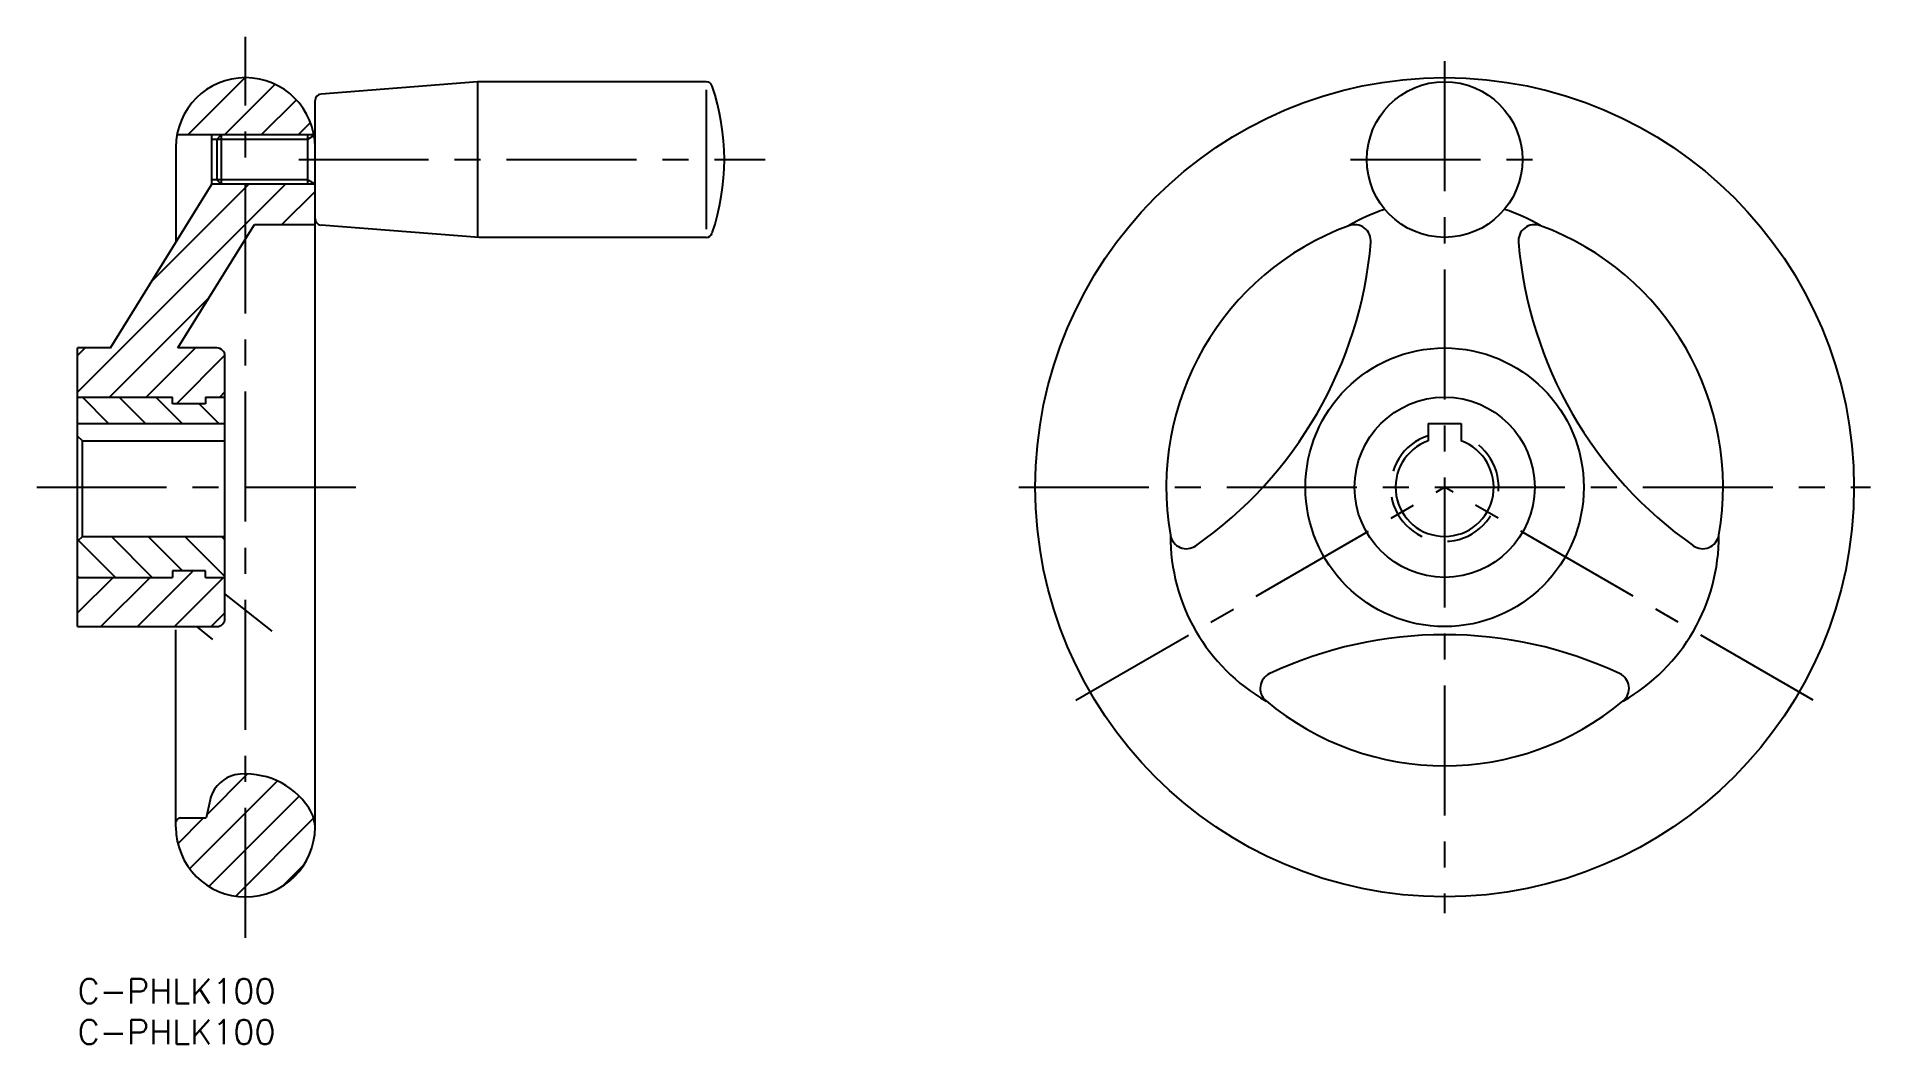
# Model space of a CAD drawing. Extents: x -5 to 219, y -8 to 115.
import ezdxf

# ---------------------------------------------------------------- set-up
doc = ezdxf.new("R2010")
doc.units = 0
doc.header["$LTSCALE"] = 0.5
doc.linetypes.add('CENTER', pattern=[50.8, 31.75, -6.35, 6.35, -6.35])
doc.linetypes.add('DASHED', pattern=[19.05, 12.7, -6.35])
for name, color, linetype in [('MSM_CENTER', 1, 'CENTER'), ('MSM_CONTINUOUS', 7, 'CONTINUOUS'), ('MSM_DASHED', 4, 'DASHED'), ('MSM_NARROW', 5, 'CONTINUOUS'), ('MSM_PART_NUMBER', 7, 'CONTINUOUS')]:
    doc.layers.add(name, color=color, linetype=linetype)
doc.styles.get("Standard").update_dxf_attribs({"font": 'txt.shx', "height": 3, "bigfont": 'bigfont.shx'})

# ---------------------------------------------------------------- blocks, each defined once
blk = doc.blocks.new('*U1')
at = {"layer": 'MSM_PART_NUMBER'}
blk.add_text('C-PHLK100', height=3, dxfattribs=at).set_placement((0, -3))
blk = doc.blocks.new('*U2')
at = {"layer": 'MSM_PART_NUMBER'}
blk.add_text('C-PHLK100', height=3, dxfattribs=at).set_placement((0, -8))

msp = doc.modelspace()

# ---------------------------------------------------------------- linework, layer by layer
at = {"layer": 'MSM_CENTER'}
for p, q in [((20.5, 5), (20.5, 115)), ((166.98, 112), (166.98, 8)), ((27, 100), (84, 100)), ((155.48, 100), (178.48, 100)), ((-5, 60), (34, 60)), ((114.98, 60), (218.98, 60)), ((121.94, 34), (166.98, 60)), ((212.01, 34), (166.98, 60))]:
    msp.add_line(p, q, dxfattribs=at)
at = {"layer": 'MSM_CONTINUOUS'}
for p, q in [((48.83, 109.5), (29.73, 108)), ((48.83, 109.5), (48.83, 90.52)), ((76.76, 109.5), (48.83, 109.5)), ((76.76, 108.5), (76.76, 91.5)), ((29, 18.5), (29, 107.2)), ((12, 101.5), (12, 89.88)), ((16.41, 103), (12.13, 103)), ((16.41, 97), (16.41, 103)), ((17, 102.46), (16.41, 102.46)), ((17, 102.46), (17.54, 103)), ((17, 102.46), (17, 97.54)), ((17.54, 103), (17.54, 97)), ((29, 103), (17.54, 103)), ((28.06, 103), (28.06, 97)), ((4.01, 77), (16.41, 97)), ((17, 97.54), (16.41, 97.54)), ((17, 97.54), (17.54, 97)), ((29, 97), (17.54, 97)), ((12.25, 77), (21.59, 92.06)), ((21.59, 92.06), (29, 92.06)), ((49.03, 90.5), (29.73, 92)), ((76.76, 90.5), (49.03, 90.5)), ((0, 43), (0, 77)), ((4.01, 77), (0, 77)), ((17, 77), (12.25, 77)), ((18, 44), (18, 76)), ((0, 71), (11.6, 71)), ((11.6, 70.2), (11.6, 71)), ((15.6, 70.2), (11.6, 70.2)), ((15.6, 71), (18, 71)), ((15.6, 71), (15.6, 70.2)), ((0, 67.8), (18, 67.8)), ((164.98, 67.8), (168.98, 67.8)), ((164.98, 67.8), (164.98, 65.66)), ((168.98, 67.8), (168.98, 65.66)), ((0.6, 65.66), (0, 66.25)), ((0.6, 54), (0.6, 65.66)), ((0.6, 65.66), (18, 65.66)), ((0.6, 54), (0, 53.4)), ((0.6, 54), (18, 54)), ((15.6, 49.8), (11.6, 49.8)), ((11.6, 49.8), (11.6, 49)), ((15.6, 49), (15.6, 49.8)), ((0, 49), (11.6, 49)), ((15.6, 49), (18, 49)), ((23.78, 42.45), (18, 46.99)), ((0, 43), (17, 43)), ((12, 18.5), (12, 42.61)), ((16.53, 41.4), (14.55, 43)), ((16.27, 22.21), (15.7, 19.63)), ((12.53, 19.63), (15.7, 19.63))]:
    msp.add_line(p, q, dxfattribs=at)
for centre, radius in [((166.98, 60), 50), ((166.98, 100), 9.5), ((166.98, 60), 17), ((166.98, 60), 11)]:
    msp.add_circle(centre, radius, dxfattribs=at)
for centre, radius, start, end in [((20.5, 101.5), 8.5, 0, 180), ((29.79, 107.2), 0.794, 94.6204, 180), ((76.76, 108.71), 0.794, 18.8765, 90), ((51.37, 100), 27.63, 341.0743, 18.9257), ((29.79, 92.8), 0.794, 180, 265.4261), ((166.98, 60), 34, 110.1116, 189.8884), ((166.98, 71.92), 23.18, 108.3456, 120.295), ((155.97, 90.05), 2, 355.0209, 110.1116), ((166.98, 71.92), 23.18, 59.705, 71.6544), ((177.98, 90.05), 2, 69.8884, 184.9791), ((166.98, 60), 34, 350.1116, 69.8884), ((76.76, 91.29), 0.794, 270, 341.1235), ((107.64, 94.26), 50.52, 304.9791, 355.0209), ((226.32, 94.26), 50.52, 184.9791, 235.0209), ((17, 76), 1, 0, 90), ((166.98, 60), 6, 109.4712, 70.5288), ((135.45, 54.5), 2, 189.8884, 304.9791), ((156.66, 54.04), 23.18, 179.705, 240.295), ((177.3, 54.04), 23.18, 299.705, 0.295), ((198.5, 54.5), 2, 235.0209, 350.1116), ((17, 44), 1, 270, 0), ((166.98, -8.52), 50.52, 64.9791, 115.0209), ((146.45, 35.45), 2, 115.0209, 230.1116), ((187.5, 35.45), 2, 309.8884, 64.9791), ((166.98, 60), 34, 230.1116, 309.8884), ((20.22, 20.87), 4.16, 104.0885, 161.3069), ((20.5, 15.68), 9.32, 33.8303, 97.9813), ((24.5, 18.37), 4.5, 358.0707, 33.8303), ((20.5, 18.5), 8.5, 180, 0), ((12.53, 19.13), 0.5, 90, 175.4642)]:
    msp.add_arc(centre, radius, start, end, dxfattribs=at)
at = {"layer": 'MSM_DASHED'}
msp.add_arc((166.98, 60), 6.6, 107.6486, 72.3514, dxfattribs=at)
at = {"layer": 'MSM_NARROW'}
for p, q in [((13.45, 103), (20.45, 110)), ((17.94, 103), (24.13, 109.19)), ((22.43, 103), (26.72, 107.29)), ((26.92, 103), (28.44, 104.53)), ((17.54, 103), (16.41, 103)), ((28.06, 102.46), (17, 102.46)), ((29, 103), (28.06, 102.46)), ((0, 71.59), (25.41, 97)), ((9.06, 85.14), (20.92, 97)), ((16.39, 96.96), (16.43, 97)), ((17.54, 97), (16.41, 97)), ((28.06, 97.54), (17, 97.54)), ((29, 97), (28.06, 97.54)), ((24.96, 92.06), (29, 96.1)), ((3.9, 71), (16.08, 83.18)), ((0, 76.08), (0.92, 77)), ((8.39, 71), (14.39, 77)), ((12.08, 70.2), (17.99, 76.11)), ((3.79, 67.8), (0.59, 71)), ((8.28, 67.8), (5.08, 71)), ((12.77, 67.8), (9.57, 71)), ((17.26, 67.8), (14.86, 70.2)), ((17.37, 71), (18, 71.63)), ((9.12, 49), (4.12, 54)), ((12.81, 49.8), (8.61, 54)), ((18, 49.1), (13.1, 54)), ((18, 53.59), (17.59, 54)), ((4.63, 49), (0.11, 53.51)), ((7.33, 43), (14.13, 49.8)), ((0.13, 49), (0, 49.13)), ((0, 44.65), (4.35, 49)), ((2.84, 43), (8.84, 49)), ((11.82, 43), (17.82, 49)), ((16.31, 43), (18, 44.69)), ((15.79, 20.03), (20.76, 25)), ((13.68, 13.43), (24.4, 24.15)), ((16.02, 11.28), (27.05, 22.31)), ((12.24, 16.48), (15.39, 19.63)), ((19.31, 10.08), (28.83, 19.6)), ((25.03, 11.3), (27.7, 13.97))]:
    msp.add_line(p, q, dxfattribs=at)

# ---------------------------------------------------------------- block references
at = {"layer": 'MSM_CONTINUOUS'}
for name in ['*U1', '*U2']:
    msp.add_blockref(name, (0, 0), dxfattribs=at)

doc.saveas('drawing.dxf')
